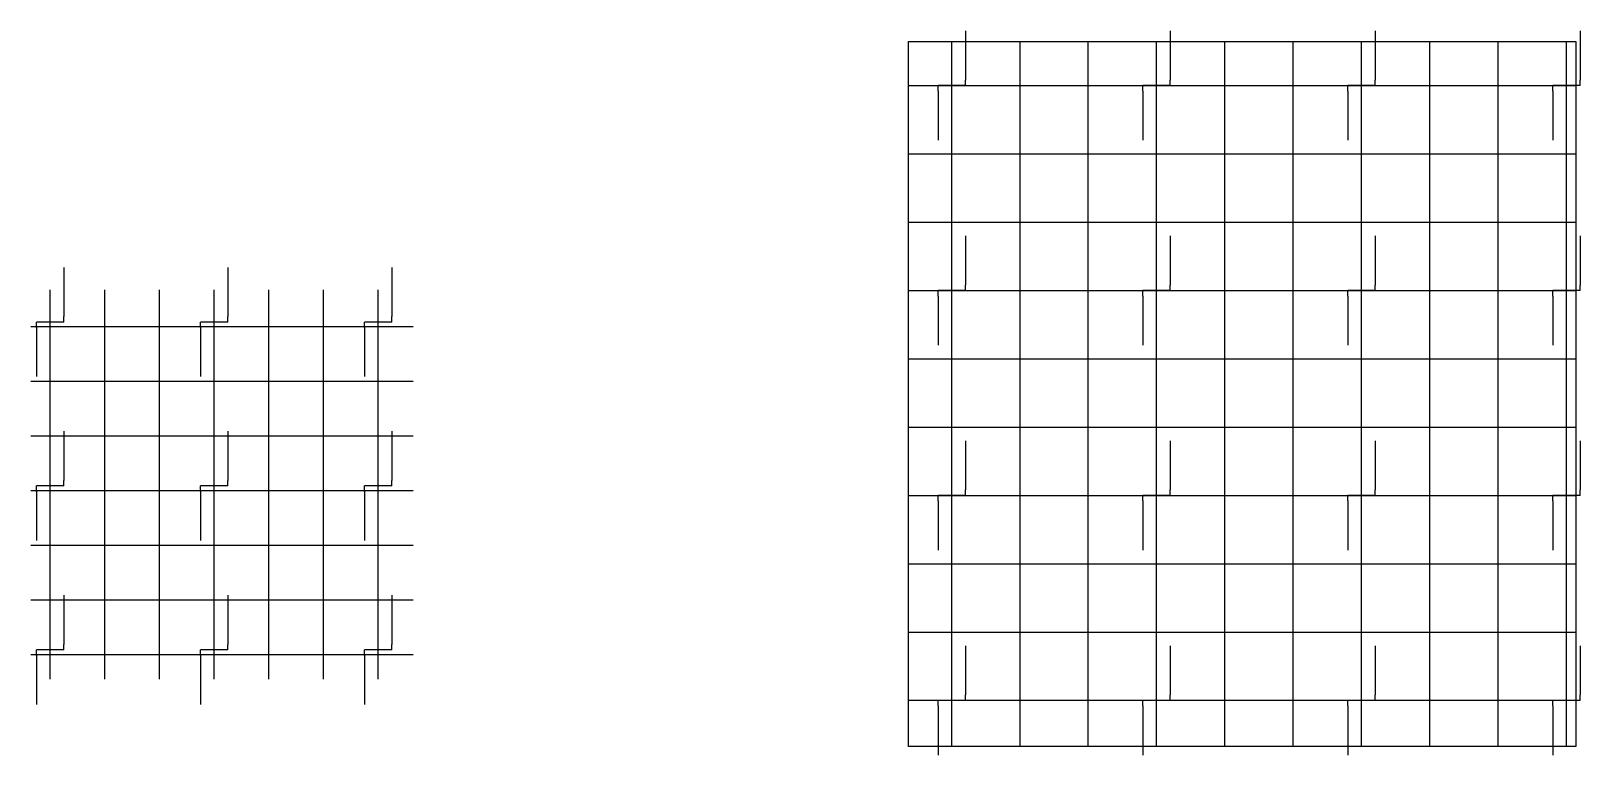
# Model space of a CAD drawing. Header units: millimetres. Extents: x -205508 to -110432, y 549193 to 571297.
# Drawn here: x -124608 to -110432, y 564003 to 570628 of the extents above; entities that cross this region are included whole.
import ezdxf

# ---------------------------------------------------------------- set-up
doc = ezdxf.new("R2010")
doc.units = ezdxf.units.MM
doc.header["$LTSCALE"] = 25
doc.header["$MEASUREMENT"] = 0
doc.layers.add('AC', color=200, linetype='Continuous')

msp = doc.modelspace()

# ---------------------------------------------------------------- hatches: boundary and pattern name
at = {"layer": 'AC', "ltscale": 20}
h = msp.add_hatch(dxfattribs=at)
h.set_pattern_fill('ANSI37', color=4, scale=5000, angle=45, style=0)
h.set_pattern_definition([(90, (25693.2, 372002.9), (-625, 1e-13), []), (180, (25693.2, 372002.9), (-1e-13, -625), [])])
h.paths.add_polyline_path([(-110470.2, 564079.3), (-116577, 564079.3), (-116577, 570531.6), (-110470.2, 570531.6)])

# ---------------------------------------------------------------- linework, layer by layer
at = {"layer": 'AC', "color": 4, "ltscale": 20}
for p, q in [((-124431.1, 564697.2, 200), (-124431.1, 568259.6, 200)), ((-123931.1, 564697.2, 200), (-123931.1, 568259.6, 200)), ((-123431.1, 564697.2, 200), (-123431.1, 568259.6, 200)), ((-122931.1, 564697.2, 200), (-122931.1, 568259.6, 200)), ((-122431.1, 564697.2, 200), (-122431.1, 568259.6, 200)), ((-121931.1, 564697.2, 200), (-121931.1, 568259.6, 200)), ((-121431.1, 564697.2, 200), (-121431.1, 568259.6, 200)), ((-124607.7, 567923.3, 200), (-121108.8, 567923.3, 200)), ((-124607.7, 567423.3, 200), (-121108.8, 567423.3, 200)), ((-124607.7, 566923.3, 200), (-121108.8, 566923.3, 200)), ((-124607.7, 566423.3, 200), (-121108.8, 566423.3, 200)), ((-124607.7, 565923.3, 200), (-121108.8, 565923.3, 200)), ((-124607.7, 565423.3, 200), (-121108.8, 565423.3, 200)), ((-124607.7, 564923.3, 200), (-121108.8, 564923.3, 200))]:
    msp.add_line(p, q, dxfattribs=at)
at = {"layer": 'AC', "color": 5, "ltscale": 20, "extrusion": (1, -1.852e-13, -3.667e-13)}
for points, elevation in [([(570627.9, 0), (570177.9, 0)], -116056.8), ([(570627.9, 0), (570177.9, 0)], -114181.8), ([(570627.9, 0), (570177.9, 0)], -112306.8), ([(570627.9, 0), (570177.9, 0)], -110431.8), ([(568752.9, 0), (568302.9, 0)], -116056.8), ([(568752.9, 0), (568302.9, 0)], -114181.8), ([(568752.9, 0), (568302.9, 0)], -112306.8), ([(568752.9, 0), (568302.9, 0)], -110431.8), ([(568464.9, 0), (568014.9, 0)], -124306.1), ([(568464.9, 0), (568014.9, 0)], -122806.1), ([(568464.9, 0), (568014.9, 0)], -121306.1), ([(566964.9, 0), (566514.9, 0)], -124306.1), ([(566964.9, 0), (566514.9, 0)], -122806.1), ([(566964.9, 0), (566514.9, 0)], -121306.1), ([(566877.9, 0), (566427.9, 0)], -116056.8), ([(566877.9, 0), (566427.9, 0)], -114181.8), ([(566877.9, 0), (566427.9, 0)], -112306.8), ([(566877.9, 0), (566427.9, 0)], -110431.8), ([(565464.9, 0), (565014.9, 0)], -124306.1), ([(565464.9, 0), (565014.9, 0)], -122806.1), ([(565464.9, 0), (565014.9, 0)], -121306.1), ([(565002.9, 0), (564552.9, 0)], -116056.8), ([(565002.9, 0), (564552.9, 0)], -114181.8), ([(565002.9, 0), (564552.9, 0)], -112306.8), ([(565002.9, 0), (564552.9, 0)], -110431.8)]:
    msp.add_lwpolyline(points, dxfattribs=dict(at, elevation=elevation))
at = {"layer": 'AC', "color": 4, "ltscale": 20, "elevation": 200}
msp.add_lwpolyline([(-110470.2, 564079.3), (-116577, 564079.3), (-116577, 570531.6), (-110470.2, 570531.6)], close=True, dxfattribs=at)
at = {"layer": 'AC', "color": 5, "ltscale": 20, "extrusion": (1, -1e-16, 0)}
for points, elevation in [([(570127.9, 50, 0.4142136), (570177.9, 0)], -116056.8), ([(570127.9, 50, 0.4142136), (570177.9, 0)], -114181.8), ([(570127.9, 50, 0.4142136), (570177.9, 0)], -112306.8), ([(570127.9, 50, 0.4142136), (570177.9, 0)], -110431.8), ([(570077.9, 0, 0.4142136), (570127.9, 50)], -116306.8), ([(570077.9, 0, 0.4142136), (570127.9, 50)], -114431.8), ([(570077.9, 0, 0.4142136), (570127.9, 50)], -112556.8), ([(570077.9, 0, 0.4142136), (570127.9, 50)], -110681.8), ([(568202.9, 0, 0.4142136), (568252.9, 50)], -116306.8), ([(568252.9, 50, 0.4142136), (568302.9, 0)], -116056.8), ([(568202.9, 0, 0.4142136), (568252.9, 50)], -114431.8), ([(568252.9, 50, 0.4142136), (568302.9, 0)], -114181.8), ([(568202.9, 0, 0.4142136), (568252.9, 50)], -112556.8), ([(568252.9, 50, 0.4142136), (568302.9, 0)], -112306.8), ([(568202.9, 0, 0.4142136), (568252.9, 50)], -110681.8), ([(568252.9, 50, 0.4142136), (568302.9, 0)], -110431.8), ([(567914.9, 0, 0.4142136), (567964.9, 50)], -124556.1), ([(567964.9, 50, 0.4142136), (568014.9, 0)], -124306.1), ([(567914.9, 0, 0.4142136), (567964.9, 50)], -123056.1), ([(567964.9, 50, 0.4142136), (568014.9, 0)], -122806.1), ([(567914.9, 0, 0.4142136), (567964.9, 50)], -121556.1), ([(567964.9, 50, 0.4142136), (568014.9, 0)], -121306.1), ([(566464.9, 50, 0.4142136), (566514.9, 0)], -124306.1), ([(566464.9, 50, 0.4142136), (566514.9, 0)], -122806.1), ([(566464.9, 50, 0.4142136), (566514.9, 0)], -121306.1), ([(566414.9, 0, 0.4142136), (566464.9, 50)], -124556.1), ([(566414.9, 0, 0.4142136), (566464.9, 50)], -123056.1), ([(566414.9, 0, 0.4142136), (566464.9, 50)], -121556.1), ([(566327.9, 0, 0.4142136), (566377.9, 50)], -116306.8), ([(566377.9, 50, 0.4142136), (566427.9, 0)], -116056.8), ([(566327.9, 0, 0.4142136), (566377.9, 50)], -114431.8), ([(566377.9, 50, 0.4142136), (566427.9, 0)], -114181.8), ([(566327.9, 0, 0.4142136), (566377.9, 50)], -112556.8), ([(566377.9, 50, 0.4142136), (566427.9, 0)], -112306.8), ([(566327.9, 0, 0.4142136), (566377.9, 50)], -110681.8), ([(566377.9, 50, 0.4142136), (566427.9, 0)], -110431.8), ([(564914.9, 0, 0.4142136), (564964.9, 50)], -124556.1), ([(564964.9, 50, 0.4142136), (565014.9, 0)], -124306.1), ([(564914.9, 0, 0.4142136), (564964.9, 50)], -123056.1), ([(564964.9, 50, 0.4142136), (565014.9, 0)], -122806.1), ([(564914.9, 0, 0.4142136), (564964.9, 50)], -121556.1), ([(564964.9, 50, 0.4142136), (565014.9, 0)], -121306.1), ([(564452.9, 0, 0.4142136), (564502.9, 50)], -116306.8), ([(564502.9, 50, 0.4142136), (564552.9, 0)], -116056.8), ([(564452.9, 0, 0.4142136), (564502.9, 50)], -114431.8), ([(564502.9, 50, 0.4142136), (564552.9, 0)], -114181.8), ([(564452.9, 0, 0.4142136), (564502.9, 50)], -112556.8), ([(564502.9, 50, 0.4142136), (564552.9, 0)], -112306.8), ([(564452.9, 0, 0.4142136), (564502.9, 50)], -110681.8), ([(564502.9, 50, 0.4142136), (564552.9, 0)], -110431.8)]:
    msp.add_lwpolyline(points, format="xyb", dxfattribs=dict(at, elevation=elevation))
at = {"layer": 'AC', "color": 5, "ltscale": 20, "extrusion": (-1e-16, -1, 0)}
for points, elevation in [([(-116256.8, 200, 0.4142136), (-116306.8, 150)], -570127.9), ([(-116056.8, 150, 0.4142136), (-116106.8, 200)], -570127.9), ([(-114381.8, 200, 0.4142136), (-114431.8, 150)], -570127.9), ([(-114181.8, 150, 0.4142136), (-114231.8, 200)], -570127.9), ([(-112506.8, 200, 0.4142136), (-112556.8, 150)], -570127.9), ([(-112306.8, 150, 0.4142136), (-112356.8, 200)], -570127.9), ([(-110631.8, 200, 0.4142136), (-110681.8, 150)], -570127.9), ([(-110431.8, 150, 0.4142136), (-110481.8, 200)], -570127.9), ([(-116256.8, 200, 0.4142136), (-116306.8, 150)], -568252.9), ([(-116056.8, 150, 0.4142136), (-116106.8, 200)], -568252.9), ([(-114381.8, 200, 0.4142136), (-114431.8, 150)], -568252.9), ([(-114181.8, 150, 0.4142136), (-114231.8, 200)], -568252.9), ([(-112506.8, 200, 0.4142136), (-112556.8, 150)], -568252.9), ([(-112306.8, 150, 0.4142136), (-112356.8, 200)], -568252.9), ([(-110631.8, 200, 0.4142136), (-110681.8, 150)], -568252.9), ([(-110431.8, 150, 0.4142136), (-110481.8, 200)], -568252.9), ([(-124506.1, 200, 0.4142136), (-124556.1, 150)], -567964.9), ([(-124306.1, 150, 0.4142136), (-124356.1, 200)], -567964.9), ([(-123006.1, 200, 0.4142136), (-123056.1, 150)], -567964.9), ([(-122806.1, 150, 0.4142136), (-122856.1, 200)], -567964.9), ([(-121506.1, 200, 0.4142136), (-121556.1, 150)], -567964.9), ([(-121306.1, 150, 0.4142136), (-121356.1, 200)], -567964.9), ([(-124506.1, 200, 0.4142136), (-124556.1, 150)], -566464.9), ([(-124306.1, 150, 0.4142136), (-124356.1, 200)], -566464.9), ([(-123006.1, 200, 0.4142136), (-123056.1, 150)], -566464.9), ([(-122806.1, 150, 0.4142136), (-122856.1, 200)], -566464.9), ([(-121506.1, 200, 0.4142136), (-121556.1, 150)], -566464.9), ([(-121306.1, 150, 0.4142136), (-121356.1, 200)], -566464.9), ([(-116256.8, 200, 0.4142136), (-116306.8, 150)], -566377.9), ([(-116056.8, 150, 0.4142136), (-116106.8, 200)], -566377.9), ([(-114381.8, 200, 0.4142136), (-114431.8, 150)], -566377.9), ([(-114181.8, 150, 0.4142136), (-114231.8, 200)], -566377.9), ([(-112506.8, 200, 0.4142136), (-112556.8, 150)], -566377.9), ([(-112306.8, 150, 0.4142136), (-112356.8, 200)], -566377.9), ([(-110631.8, 200, 0.4142136), (-110681.8, 150)], -566377.9), ([(-110431.8, 150, 0.4142136), (-110481.8, 200)], -566377.9), ([(-124506.1, 200, 0.4142136), (-124556.1, 150)], -564964.9), ([(-124306.1, 150, 0.4142136), (-124356.1, 200)], -564964.9), ([(-123006.1, 200, 0.4142136), (-123056.1, 150)], -564964.9), ([(-122806.1, 150, 0.4142136), (-122856.1, 200)], -564964.9), ([(-121506.1, 200, 0.4142136), (-121556.1, 150)], -564964.9), ([(-121306.1, 150, 0.4142136), (-121356.1, 200)], -564964.9), ([(-116256.8, 200, 0.4142136), (-116306.8, 150)], -564502.9), ([(-116056.8, 150, 0.4142136), (-116106.8, 200)], -564502.9), ([(-114381.8, 200, 0.4142136), (-114431.8, 150)], -564502.9), ([(-114181.8, 150, 0.4142136), (-114231.8, 200)], -564502.9), ([(-112506.8, 200, 0.4142136), (-112556.8, 150)], -564502.9), ([(-112306.8, 150, 0.4142136), (-112356.8, 200)], -564502.9), ([(-110631.8, 200, 0.4142136), (-110681.8, 150)], -564502.9), ([(-110431.8, 150, 0.4142136), (-110481.8, 200)], -564502.9)]:
    msp.add_lwpolyline(points, format="xyb", dxfattribs=dict(at, elevation=elevation))
at = {"layer": 'AC', "color": 5, "ltscale": 20, "extrusion": (1e-16, 1, 0)}
for points, elevation in [([(116306.8, 50), (116306.8, 150)], 570127.9), ([(116056.8, 50), (116056.8, 150)], 570127.9), ([(114431.8, 50), (114431.8, 150)], 570127.9), ([(114181.8, 50), (114181.8, 150)], 570127.9), ([(112556.8, 50), (112556.8, 150)], 570127.9), ([(112306.8, 50), (112306.8, 150)], 570127.9), ([(110681.8, 50), (110681.8, 150)], 570127.9), ([(110431.8, 50), (110431.8, 150)], 570127.9), ([(116306.8, 50), (116306.8, 150)], 568252.9), ([(116056.8, 50), (116056.8, 150)], 568252.9), ([(114431.8, 50), (114431.8, 150)], 568252.9), ([(114181.8, 50), (114181.8, 150)], 568252.9), ([(112556.8, 50), (112556.8, 150)], 568252.9), ([(112306.8, 50), (112306.8, 150)], 568252.9), ([(110681.8, 50), (110681.8, 150)], 568252.9), ([(110431.8, 50), (110431.8, 150)], 568252.9), ([(124556.1, 50), (124556.1, 150)], 567964.9), ([(124306.1, 50), (124306.1, 150)], 567964.9), ([(123056.1, 50), (123056.1, 150)], 567964.9), ([(122806.1, 50), (122806.1, 150)], 567964.9), ([(121556.1, 50), (121556.1, 150)], 567964.9), ([(121306.1, 50), (121306.1, 150)], 567964.9), ([(124556.1, 50), (124556.1, 150)], 566464.9), ([(124306.1, 50), (124306.1, 150)], 566464.9), ([(123056.1, 50), (123056.1, 150)], 566464.9), ([(122806.1, 50), (122806.1, 150)], 566464.9), ([(121556.1, 50), (121556.1, 150)], 566464.9), ([(121306.1, 50), (121306.1, 150)], 566464.9), ([(116306.8, 50), (116306.8, 150)], 566377.9), ([(116056.8, 50), (116056.8, 150)], 566377.9), ([(114431.8, 50), (114431.8, 150)], 566377.9), ([(114181.8, 50), (114181.8, 150)], 566377.9), ([(112556.8, 50), (112556.8, 150)], 566377.9), ([(112306.8, 50), (112306.8, 150)], 566377.9), ([(110681.8, 50), (110681.8, 150)], 566377.9), ([(110431.8, 50), (110431.8, 150)], 566377.9), ([(124556.1, 50), (124556.1, 150)], 564964.9), ([(124306.1, 50), (124306.1, 150)], 564964.9), ([(123056.1, 50), (123056.1, 150)], 564964.9), ([(122806.1, 50), (122806.1, 150)], 564964.9), ([(121556.1, 50), (121556.1, 150)], 564964.9), ([(121306.1, 50), (121306.1, 150)], 564964.9), ([(116306.8, 50), (116306.8, 150)], 564502.9), ([(116056.8, 50), (116056.8, 150)], 564502.9), ([(114431.8, 50), (114431.8, 150)], 564502.9), ([(114181.8, 50), (114181.8, 150)], 564502.9), ([(112556.8, 50), (112556.8, 150)], 564502.9), ([(112306.8, 50), (112306.8, 150)], 564502.9), ([(110681.8, 50), (110681.8, 150)], 564502.9), ([(110431.8, 50), (110431.8, 150)], 564502.9)]:
    msp.add_lwpolyline(points, dxfattribs=dict(at, elevation=elevation))
at = {"layer": 'AC', "color": 5, "ltscale": 20}
for points in [[(-116306.8, 570077.9), (-116306.8, 569627.9)], [(-114431.8, 570077.9), (-114431.8, 569627.9)], [(-112556.8, 570077.9), (-112556.8, 569627.9)], [(-110681.8, 570077.9), (-110681.8, 569627.9)], [(-116306.8, 568202.9), (-116306.8, 567752.9)], [(-114431.8, 568202.9), (-114431.8, 567752.9)], [(-112556.8, 568202.9), (-112556.8, 567752.9)], [(-110681.8, 568202.9), (-110681.8, 567752.9)], [(-124556.1, 567914.9), (-124556.1, 567464.9)], [(-123056.1, 567914.9), (-123056.1, 567464.9)], [(-121556.1, 567914.9), (-121556.1, 567464.9)], [(-124556.1, 566414.9), (-124556.1, 565964.9)], [(-123056.1, 566414.9), (-123056.1, 565964.9)], [(-121556.1, 566414.9), (-121556.1, 565964.9)], [(-116306.8, 566327.9), (-116306.8, 565877.9)], [(-114431.8, 566327.9), (-114431.8, 565877.9)], [(-112556.8, 566327.9), (-112556.8, 565877.9)], [(-110681.8, 566327.9), (-110681.8, 565877.9)], [(-124556.1, 564914.9), (-124556.1, 564464.9)], [(-123056.1, 564914.9), (-123056.1, 564464.9)], [(-121556.1, 564914.9), (-121556.1, 564464.9)], [(-116306.8, 564452.9), (-116306.8, 564002.9)], [(-114431.8, 564452.9), (-114431.8, 564002.9)], [(-112556.8, 564452.9), (-112556.8, 564002.9)], [(-110681.8, 564452.9), (-110681.8, 564002.9)]]:
    msp.add_lwpolyline(points, dxfattribs=at)
at = {"layer": 'AC', "color": 5, "ltscale": 20, "elevation": 200}
for points in [[(-116106.8, 570127.9), (-116256.8, 570127.9)], [(-114231.8, 570127.9), (-114381.8, 570127.9)], [(-112356.8, 570127.9), (-112506.8, 570127.9)], [(-110481.8, 570127.9), (-110631.8, 570127.9)], [(-116106.8, 568252.9), (-116256.8, 568252.9)], [(-114231.8, 568252.9), (-114381.8, 568252.9)], [(-112356.8, 568252.9), (-112506.8, 568252.9)], [(-110481.8, 568252.9), (-110631.8, 568252.9)], [(-124356.1, 567964.9), (-124506.1, 567964.9)], [(-122856.1, 567964.9), (-123006.1, 567964.9)], [(-121356.1, 567964.9), (-121506.1, 567964.9)], [(-124356.1, 566464.9), (-124506.1, 566464.9)], [(-122856.1, 566464.9), (-123006.1, 566464.9)], [(-121356.1, 566464.9), (-121506.1, 566464.9)], [(-116106.8, 566377.9), (-116256.8, 566377.9)], [(-114231.8, 566377.9), (-114381.8, 566377.9)], [(-112356.8, 566377.9), (-112506.8, 566377.9)], [(-110481.8, 566377.9), (-110631.8, 566377.9)], [(-124356.1, 564964.9), (-124506.1, 564964.9)], [(-122856.1, 564964.9), (-123006.1, 564964.9)], [(-121356.1, 564964.9), (-121506.1, 564964.9)], [(-116106.8, 564502.9), (-116256.8, 564502.9)], [(-114231.8, 564502.9), (-114381.8, 564502.9)], [(-112356.8, 564502.9), (-112506.8, 564502.9)], [(-110481.8, 564502.9), (-110631.8, 564502.9)]]:
    msp.add_lwpolyline(points, dxfattribs=at)

doc.saveas('drawing.dxf')
